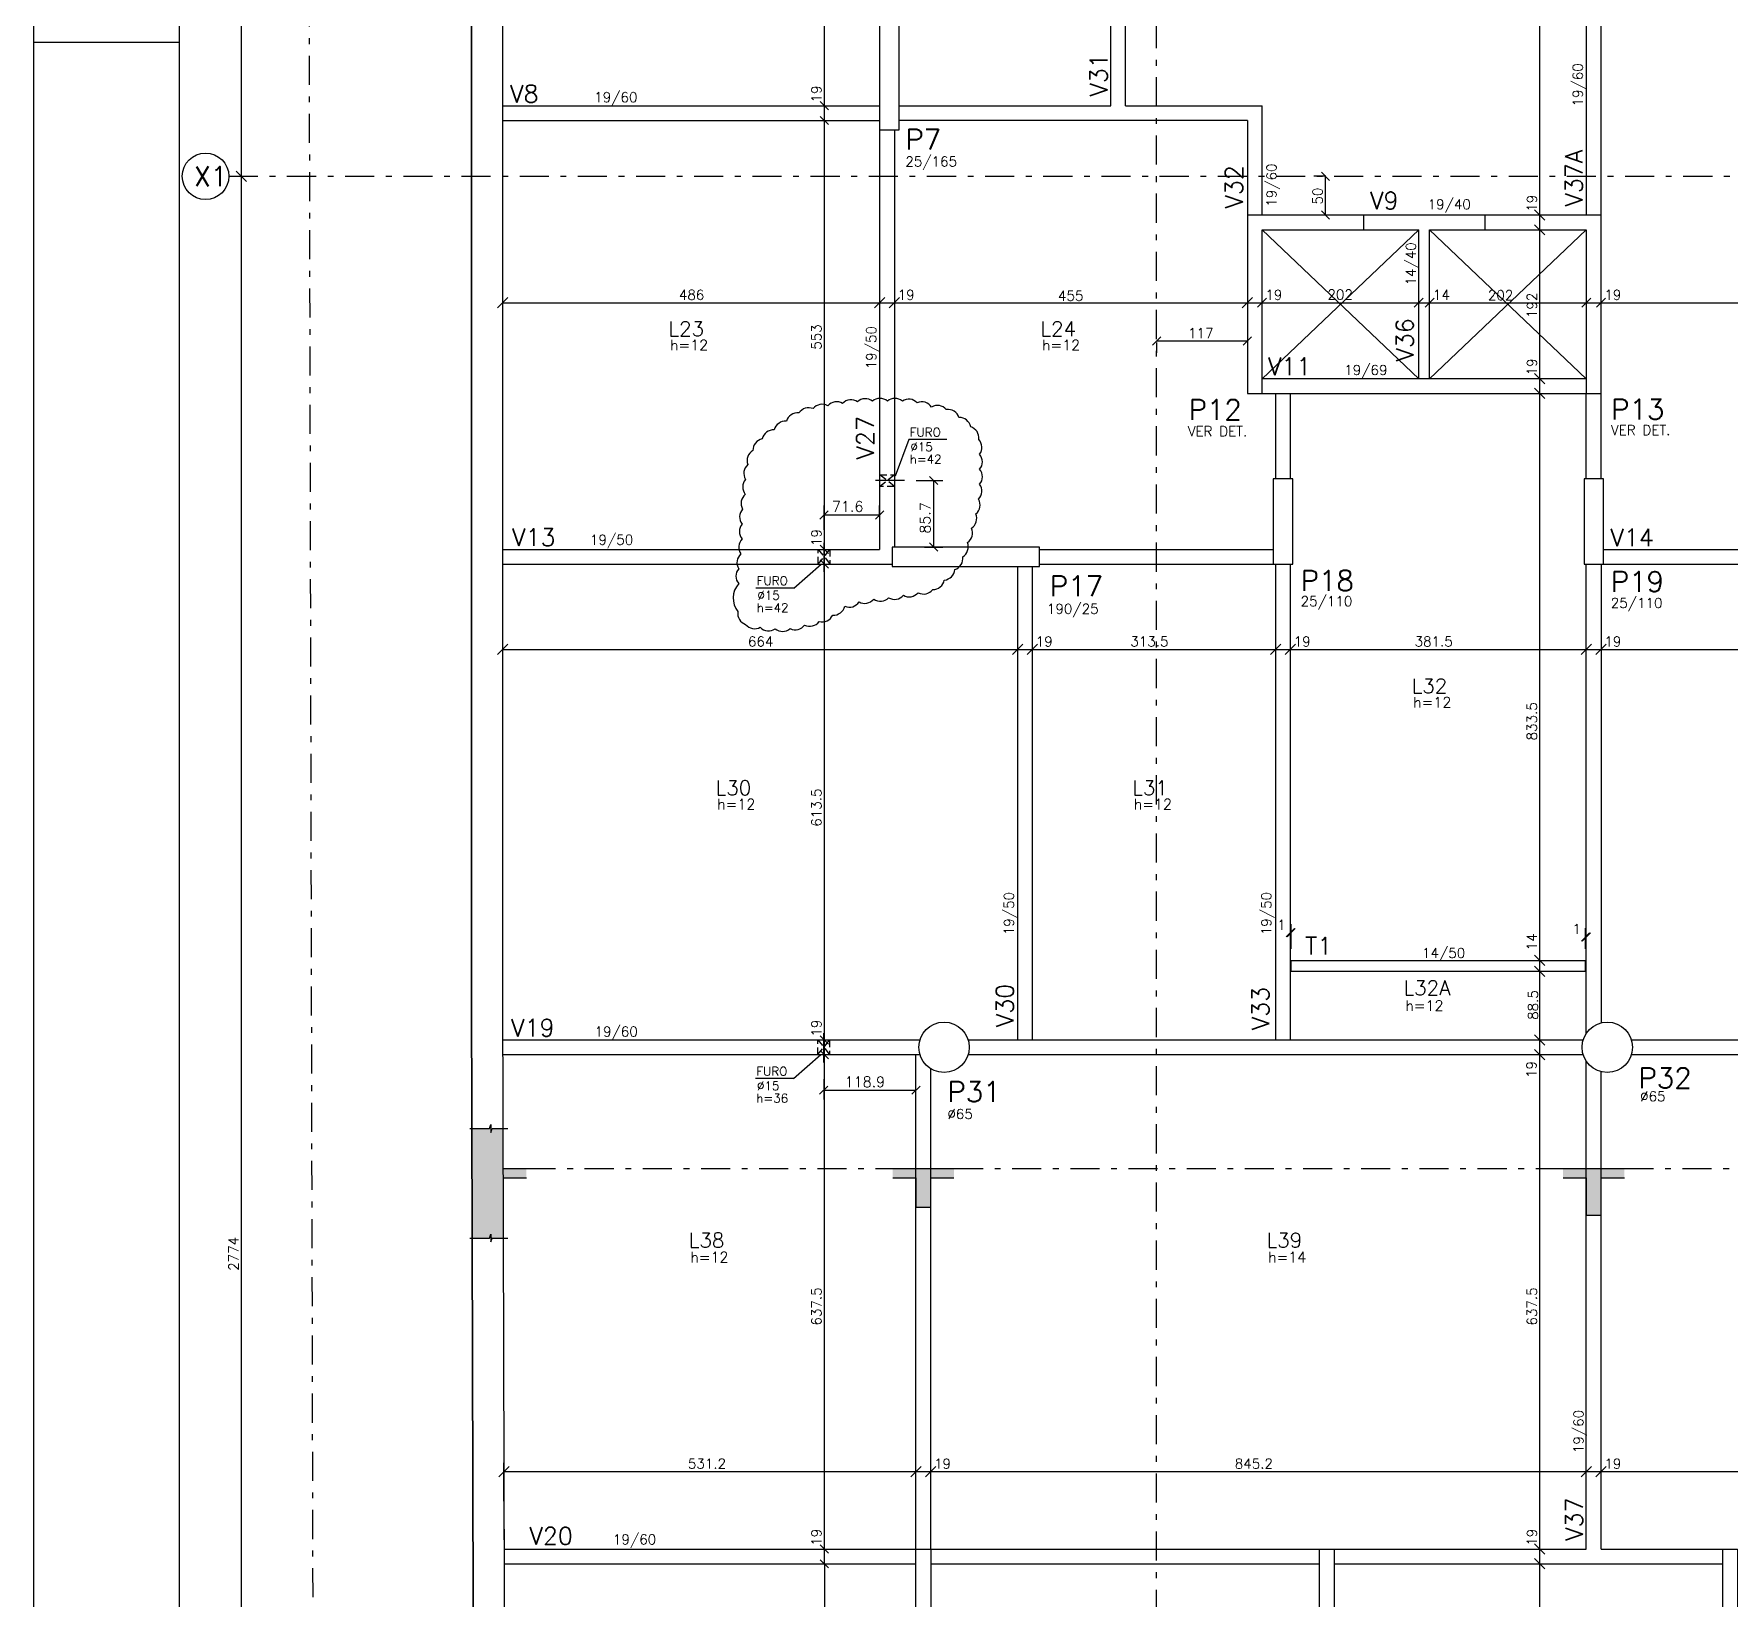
# Model space of a CAD drawing. Extents: x 0 to 7890, y 0 to 6308.
# Drawn here: x 0 to 2187, y 2447 to 4465 of the extents above; entities that cross this region are included whole.
import ezdxf

# ---------------------------------------------------------------- set-up
doc = ezdxf.new("R2010")
doc.units = 0
doc.header["$LTSCALE"] = 75
doc.header["$MEASUREMENT"] = 0
for name, pattern in [('ESTILO_TQS_0003', [1, 0.5, -0.2, 0.1, -0.2]), ('ESTILO_TQS_0004', [2, 0.5, -0.4, 0.1, -0.4, 0.1, -0.5]), ('HIDDEN2', [0.1875, 0.125, -0.0625])]:
    doc.linetypes.add(name, pattern=pattern)
doc.layers.get('0').update_dxf_attribs({"color": 3, "linetype": 'CONTINUOUS'})
for name, color, linetype in [('1', 3, 'CONTINUOUS'), ('200', 1, 'HIDDEN2'), ('204', 1, 'ESTILO_TQS_0003'), ('205', 1, 'ESTILO_TQS_0004'), ('210', 3, 'HIDDEN2'), ('212', 3, 'CONTINUOUS'), ('213', 3, 'CONTINUOUS'), ('216', 3, 'CONTINUOUS'), ('220', 5, 'CONTINUOUS'), ('221', 1, 'CONTINUOUS'), ('222', 6, 'CONTINUOUS'), ('226', 4, 'CONTINUOUS'), ('233', 6, 'CONTINUOUS'), ('238', 2, 'CONTINUOUS'), ('250', 1, 'CONTINUOUS'), ('253', 253, 'CONTINUOUS')]:
    doc.layers.add(name, color=color, linetype=linetype)
doc.styles.get("Standard").update_dxf_attribs({"font": 'ROMANS.SHX'})

msp = doc.modelspace()

# ---------------------------------------------------------------- linework, layer by layer
for p, q in [((0, 0), (0, 6307.500183)), ((0, 4455.000183), (187.5, 4455.000183))]:
    msp.add_line(p, q)
at = {"layer": '1'}
for p, q in [((1388.279911, 4372.754805), (1388.279911, 4623.85939)), ((1407.279911, 4372.754805), (1407.279911, 4623.85939)), ((604.279915, 4372.856496), (1090.279924, 4372.856496)), ((604.279915, 4353.856496), (1090.279924, 4353.856496)), ((1115.279924, 4372.856496), (1388.279911, 4372.856496)), ((1564.279911, 4353.856496), (1115.279924, 4353.856496)), ((1407.279911, 4372.856496), (1583.279911, 4372.856496)), ((1090.279924, 4341.85939), (1090.279924, 3800.854479)), ((1109.279924, 4341.856496), (1109.279924, 3803.854479)), ((1714.279911, 4212.856179), (1785.279924, 4212.856179)), ((1785.279924, 4020.856179), (1785.279924, 4212.856179)), ((1799.27993, 4020.856179), (1799.27993, 4212.856179)), ((1583.279911, 4001.856179), (1600.779911, 4001.856179)), ((604.279915, 3800.854479), (1090.279924, 3800.854479)), ((1296.279914, 3800.854479), (1597.779911, 3800.854479)), ((2023.279911, 3800.854479), (2447.279909, 3800.854479)), ((604.279915, 3781.854479), (1106.279914, 3781.854479)), ((1268.279682, 3168.356496), (1268.279682, 3778.856496)), ((1287.279682, 3168.356496), (1287.279682, 3778.856496)), ((1296.279914, 3781.854479), (1597.779911, 3781.854479)), ((1600.779911, 3781.854479), (1600.779911, 3168.356496)), ((1619.779911, 3266.856179), (1619.779911, 3781.854479)), ((2001.279911, 3266.856179), (2001.279911, 3781.854479)), ((2020.279911, 3781.854479), (2020.279911, 3190.340221)), ((2023.279911, 3781.854479), (2447.279909, 3781.854479)), ((1619.779911, 3168.356496), (1619.779911, 3266.856179)), ((1620.779911, 3270.889478), (2000.279911, 3270.889478)), ((1620.779911, 3256.889478), (1620.779911, 3270.889478)), ((2000.279911, 3256.889478), (2000.279911, 3270.889478)), ((2001.279911, 3176.943869), (2001.279911, 3279.507331)), ((1620.779911, 3256.889478), (2000.279911, 3256.889478)), ((604.428102, 3168.356496), (1142.219732, 3168.356496)), ((604.479712, 3149.356496), (1142.222099, 3149.356496)), ((1137.094674, 2511.856336), (1137.094674, 3149.356335)), ((1204.340873, 3168.356496), (1997.221274, 3168.356496)), ((1204.34149, 3149.356496), (1997.216331, 3149.356496)), ((2059.340605, 3149.356496), (2633.27991, 3149.356496)), ((2059.342445, 3168.356496), (2633.27991, 3168.356496)), ((1156.094674, 2511.856497), (1156.094674, 3131.293004)), ((2001.279911, 2511.856497), (2001.279911, 3140.770172)), ((2020.279911, 2511.856497), (2020.279911, 3127.552792)), ((606.211359, 2511.856497), (1137.094674, 2511.856497)), ((606.262969, 2492.856497), (1137.094674, 2492.856336)), ((1156.060042, 2492.856497), (1657.094674, 2492.856497)), ((1156.094674, 2511.856497), (1657.094674, 2511.856497)), ((1676.094674, 2511.856497), (2001.279911, 2511.856497)), ((1676.094674, 2492.856497), (2177.094674, 2492.856497)), ((2020.279911, 2511.856496), (2177.094674, 2511.856496))]:
    msp.add_line(p, q, dxfattribs=at)
for points in [[(2001.279924, 4643.856496), (2001.279924, 4231.859072)], [(2020.279924, 4231.859072), (2020.279924, 4643.856496)], [(1564.279911, 4353.754805), (1564.279911, 4231.856179)], [(1583.279911, 4231.856179), (1583.279911, 4372.754805)], [(1870.279911, 4231.856179), (1714.279911, 4231.856179)], [(1799.27993, 4212.856179), (1870.279911, 4212.856179)], [(2001.279911, 4020.856179), (1583.279911, 4020.856179)], [(1598.595635, 4001.856179), (2001.279911, 4001.856179)], [(1600.779911, 4001.856179), (1600.779911, 3891.856496)], [(1619.779911, 3891.856496), (1619.779911, 4001.856179)], [(2001.279911, 3891.854479), (2001.279911, 4001.856179)], [(2020.279911, 3891.854479), (2020.279911, 4001.856179)]]:
    msp.add_lwpolyline(points, dxfattribs=at)
at = {"layer": '200'}
for p, q in [((1109.279924, 3882.099407), (1090.279924, 3897.099407)), ((1090.279924, 3882.099407), (1109.279924, 3897.099407)), ((1011.159703, 3781.854479), (1026.159703, 3800.854457)), ((1011.159703, 3800.854457), (1026.159703, 3781.854479)), ((1010.679963, 3149.356496), (1025.679963, 3168.356474)), ((1010.679963, 3168.356474), (1025.679963, 3149.356496))]:
    msp.add_line(p, q, dxfattribs=at)
at = {"layer": '204'}
for p, q in [((1447.279911, 171.996996), (1447.279911, 6143.115883)), ((251.246666, 4281.856177), (5420.682931, 4281.856178)), ((634.968773, 3002.461711), (1107.094674, 3002.625002)), ((1186.094674, 3002.624841), (1971.279911, 3002.461711)), ((2050.279911, 3002.461711), (2606.27991, 3002.461711))]:
    msp.add_line(p, q, dxfattribs=at)
msp.add_lwpolyline([(363.399497, 874.831576), (351.423704, 6080.843759), (5351.370859, 6080.843763), (5365.379191, 874.831576)], dxfattribs=at)
at = {"layer": '205'}
for p, q in [((1122.269524, 3889.599407), (1075.279984, 3889.599407)), ((1018.657275, 3771.854459), (1018.657275, 3810.854478)), ((1018.177534, 3139.356476), (1018.177534, 3178.356495))]:
    msp.add_line(p, q, dxfattribs=at)
at = {"layer": '210'}
for p, q in [((1090.279924, 3897.099407), (1109.279924, 3897.099407)), ((1109.279924, 3882.099407), (1090.279924, 3882.099407)), ((1011.159703, 3781.854479), (1011.159703, 3800.854457)), ((1026.159703, 3800.854457), (1026.159703, 3781.854479)), ((1010.679963, 3149.356496), (1010.679963, 3168.356474)), ((1025.679963, 3168.356474), (1025.679963, 3149.356496))]:
    msp.add_line(p, q, dxfattribs=at)
at = {"layer": '216'}
for p, q in [((1024.272975, 4367.553195), (1013.666373, 4378.159797)), ((1024.272975, 4348.553195), (1013.666373, 4359.159797)), ((274.145969, 4275.227051), (260.887717, 4288.485303)), ((1670.318585, 4276.552877), (1659.711984, 4287.159478)), ((1670.318585, 4226.552878), (1659.711984, 4237.159479)), ((1947.909037, 4225.227052), (1934.650785, 4238.485305)), ((1947.909037, 4206.227052), (1934.650785, 4219.485305)), ((597.650789, 4112.208974), (610.909041, 4125.467226)), ((1083.650798, 4112.208974), (1096.90905, 4125.467226)), ((1102.650798, 4112.208974), (1115.90905, 4125.467226)), ((1557.650785, 4112.208974), (1570.909037, 4125.467226)), ((1577.44628, 4113.004469), (1589.113542, 4124.671731)), ((1779.44628, 4113.00445), (1791.113542, 4124.671712)), ((1793.44628, 4113.00445), (1805.113542, 4124.671712)), ((1995.44628, 4113.004469), (2007.113542, 4124.671731)), ((2014.44628, 4113.004469), (2026.113542, 4124.671731)), ((1452.583212, 4074.672311), (1441.97661, 4064.06571)), ((1569.583212, 4074.672311), (1558.97661, 4064.06571)), ((1947.909037, 4014.227052), (1934.650785, 4027.485305)), ((1947.909037, 3995.227052), (1934.650785, 4008.485305)), ((1154.549782, 3894.902708), (1165.156384, 3884.296106)), ((1013.353974, 3839.960321), (1023.960576, 3850.566923)), ((1084.976623, 3839.960321), (1095.583224, 3850.566923)), ((1024.272975, 3795.551178), (1013.666373, 3806.15778)), ((1154.549782, 3809.15778), (1165.156384, 3798.551178)), ((1024.272975, 3776.551178), (1013.666373, 3787.15778)), ((597.650789, 3665.22737), (610.909041, 3678.485622)), ((1261.650556, 3665.22737), (1274.908808, 3678.485622)), ((1280.650556, 3665.22737), (1293.908808, 3678.485622)), ((1594.150785, 3665.22737), (1607.409037, 3678.485622)), ((1613.150785, 3665.22737), (1626.409037, 3678.485622)), ((1994.650785, 3665.22737), (2007.909037, 3678.485622)), ((2013.650785, 3665.22737), (2026.909037, 3678.485622)), ((1614.47661, 3301.179758), (1625.083212, 3311.786359)), ((1615.47661, 3301.179758), (1626.083212, 3311.786359)), ((1994.97661, 3295.86207), (2005.583212, 3306.468671)), ((1995.97661, 3295.86207), (2006.583212, 3306.468671)), ((1947.909037, 3264.260352), (1934.650785, 3277.518604)), ((1947.909037, 3250.260352), (1934.650785, 3263.518604)), ((1024.272975, 3163.046735), (1013.666373, 3173.653337)), ((1947.909037, 3161.72737), (1934.650785, 3174.985622)), ((1024.272975, 3144.046735), (1013.666373, 3154.653337)), ((1947.909037, 3142.72737), (1934.650785, 3155.985622)), ((1012.874234, 3098.24489), (1023.480835, 3108.851492)), ((1131.791373, 3098.24489), (1142.397974, 3108.851492)), ((599.309798, 2605.157138), (612.568051, 2618.41539)), ((1130.465548, 2605.157138), (1143.7238, 2618.41539)), ((1149.465548, 2605.157138), (1162.7238, 2618.41539)), ((1994.650785, 2605.157138), (2007.909037, 2618.41539)), ((2013.650785, 2605.157138), (2026.909037, 2618.41539)), ((1024.272975, 2506.553197), (1013.666373, 2517.159798)), ((1947.909037, 2505.227371), (1934.650785, 2518.485623)), ((1024.272975, 2487.553197), (1013.666373, 2498.159798)), ((1013.666373, 2498.159686), (1024.272975, 2487.553084)), ((1947.909037, 2486.227371), (1934.650785, 2499.485623))]:
    msp.add_line(p, q, dxfattribs=at)
at = {"layer": '220'}
for p, q in [((604.878751, 3002.461711), (634.968773, 3002.461711)), ((1107.094674, 3002.624841), (1186.094674, 3002.624841)), ((1971.279911, 3002.461711), (2050.279911, 3002.461711)), ((604.910716, 2990.461711), (634.968773, 2990.461711))]:
    msp.add_line(p, q, dxfattribs=at)
for points in [[(564.279907, 6070.843759), (564.279916, 3222.85652), (568.938472, 1507.817693)], [(5353.619401, 1528.820614), (5208.582801, 1528.820614), (5208.613798, 839.820614), (4937.610883, 839.820614), (4937.610883, 239.820614), (4172.610883, 239.820614), (4172.610883, 1087.820586), (4037.610883, 1087.820586), (4037.610883, 1507.820586), (568.938485, 1507.820586), (564.279916, 3222.85652), (564.279913, 6070.843759), (5341.39773, 6070.843763), (5353.619474, 1528.793706)], [(4897.610883, 279.820614), (4897.610883, 879.820614), (5168.611998, 879.820614), (5168.581001, 1568.820614), (5313.511625, 1568.820614), (5301.505218, 6030.843763), (604.279913, 6030.843759), (604.279916, 3222.910846), (608.82998, 1547.820586), (4077.610883, 1547.820586), (4077.610883, 1127.820586), (4212.610883, 1127.820586), (4212.610883, 279.820614), (4321.825662, 279.820614)], [(1107.094674, 2990.624841), (1107.094674, 2990.624841), (1137.094674, 2990.624841), (1137.094674, 2952.624841), (1156.094674, 2952.624841), (1156.094674, 2990.624841), (1186.094674, 2990.624841)], [(1971.279911, 2990.461711), (1971.279911, 2990.461711), (2001.279911, 2990.461711), (2001.279911, 2942.461711), (2020.279911, 2942.461711), (2020.279911, 2990.461711), (2050.279911, 2990.461711)]]:
    msp.add_lwpolyline(points, dxfattribs=at)
at = {"layer": '221'}
for p, q in [((1583.279911, 4020.856179), (1785.279924, 4212.856179)), ((1583.279911, 4212.856179), (1785.279924, 4020.856179)), ((1799.27993, 4020.856179), (2001.279911, 4212.856179)), ((1799.27993, 4212.856179), (2001.279911, 4020.856179))]:
    msp.add_line(p, q, dxfattribs=at)
for points in [[(562.065122, 3054.165567), (587.342518, 3054.165567), (589.013429, 3059.17832), (589.013429, 3049.152814), (590.68435, 3054.165567), (610.749149, 3054.165567)], [(562.065122, 2912.888652), (587.342518, 2912.888652), (589.013429, 2917.901405), (589.013429, 2907.875899), (590.68435, 2912.888652), (610.749149, 2912.888652)]]:
    msp.add_lwpolyline(points, dxfattribs=at)
at = {"layer": '221', "color": 1, "linetype": 'Continuous'}
for centre, radius, start, end in [((998.701738, 3968.491461), 15, 66.923304, 146.923304), ((1016.251093, 3972.867101), 15, 61.077277, 141.077277), ((1034.857182, 3976.191086), 15, 59.18083, 139.18083), ((1053.360883, 3978.682789), 15, 56.157767, 136.157767), ((1071.855898, 3980.089158), 15, 52.539087, 132.539087), ((1090.665505, 3980.542498), 15, 50.22221, 130.22221), ((1109.904772, 3980.580036), 15, 50.001373, 130.001373), ((1127.809413, 3979.552103), 15, 43.426958, 123.426958), ((1144.689677, 3976.109928), 15, 33.521903, 113.521903), ((1164.772813, 3971.448738), 15, 40.344693, 120.344693), ((1178.267237, 3966.301906), 15, 17.901166, 97.901166), ((968.872888, 3951.137448), 15, 85.640722, 165.640722), ((984.379491, 3961.780681), 15, 83.288175, 163.288175), ((1192.957527, 3955.918328), 15, 11.590997, 91.590997), ((1203.108847, 3944.636625), 15, 352.371008, 72.371008), ((941.845068, 3928.6125), 15, 101.357767, 181.357767), ((953.491926, 3939.881548), 15, 86.753155, 166.753155), ((1207.070805, 3932.34598), 15, 323.363017, 43.363017), ((934.401477, 3915.296966), 15, 120.230492, 200.230492), ((1207.653285, 3913.7095), 15, 320.21736, 40.21736), ((930.205709, 3898.822489), 15, 131.19252, 211.19252), ((1207.694781, 3894.463575), 15, 320.029712, 40.029712), ((926.682873, 3860.22339), 15, 129.654826, 209.654826), ((928.731936, 3881.255671), 15, 139.21625, 219.21625), ((1207.056873, 3876.008628), 15, 316.010924, 36.010924), ((924.783077, 3842.751914), 15, 137.933595, 217.933595), ((1204.776546, 3858.234718), 15, 309.367281, 29.367281), ((924.417767, 3823.859025), 15, 139.850957, 219.850957), ((1194.925412, 3821.922607), 15, 304.884215, 24.884215), ((1200.4454, 3840.867438), 15, 302.626527, 22.626527), ((923.647774, 3803.781496), 15, 135.756497, 215.756497), ((1189.526841, 3804.174331), 15, 301.278948, 21.278948), ((921.357415, 3783.731824), 15, 131.209723, 211.209723), ((1182.491187, 3789.061768), 15, 288.792388, 8.792388), ((920.018937, 3766.317427), 15, 140, 220), ((1158.884371, 3764.057929), 15, 269.356548, 349.356548), ((1172.386418, 3776.236147), 15, 274.741427, 354.741427), ((929.478506, 3737.99658), 28.068108, 138.280105, 218.280105), ((1109.465994, 3751.39984), 15, 239.511742, 319.511742), ((1128.41338, 3754.628068), 15, 239.826507, 319.826507), ((1146.847872, 3758.232176), 15, 242.29809, 322.29809), ((922.270644, 3718.325982), 15, 171.248564, 251.248564), ((1030.707722, 3731.007767), 15, 266.31191, 346.31191), ((1051.134533, 3741.269245), 15, 247.033733, 327.033733), ((1070.973333, 3746.236442), 15, 241.079504, 321.079504), ((1091.259824, 3749.091292), 15, 234.941375, 314.941375), ((929.164927, 3713.488577), 15, 218.640244, 298.640244), ((947.078129, 3710.812202), 15, 224.364582, 304.364582), ((965.020545, 3710.058407), 15, 230.824034, 310.824034), ((981.515276, 3712.133755), 15, 243.518383, 323.518383), ((1000.205782, 3716.670611), 15, 243.769329, 323.769329), ((1016.117825, 3722.312485), 15, 255.276253, 335.276253)]:
    msp.add_arc(centre, radius, start, end, dxfattribs=at)
at = {"layer": '222'}
msp.add_line((187.5, 75), (187.5, 6232.500183), dxfattribs=at)
for points in [[(1090.279924, 4341.856496), (1115.279924, 4341.856496), (1115.279924, 4506.856496), (1090.279924, 4506.856496), (1090.279924, 4341.856496)], [(1564.279911, 4001.85646), (1564.279911, 4001.85646), (1583.279911, 4001.856179), (1583.279911, 4212.856179), (1714.279911, 4212.856179), (1714.279911, 4231.856179), (1564.279911, 4231.856179), (1564.279911, 4001.85646)], [(2001.279911, 4001.856179), (2020.279911, 4001.856179), (2020.279911, 4231.856179), (1870.279911, 4231.856179), (1870.279911, 4212.856179), (2001.279911, 4212.856179), (2001.279911, 4001.856179)], [(1597.779911, 3781.854479), (1622.779911, 3781.854479), (1622.779911, 3891.854479), (1597.779911, 3891.854479), (1597.779911, 3781.854479)], [(1998.279911, 3781.854479), (2023.279911, 3781.854479), (2023.279911, 3891.854479), (1998.279911, 3891.854479), (1998.279911, 3781.854479)], [(1296.279914, 3778.854479), (1296.279914, 3803.854479), (1106.279914, 3803.854479), (1106.279914, 3778.854479), (1296.279914, 3778.854479)], [(1137.094674, 2431.856497), (1137.094674, 2511.856497), (1156.094674, 2511.856497), (1156.094674, 2431.856497), (1137.094674, 2431.856497)], [(1657.094674, 2431.856496), (1657.094674, 2511.856496), (1676.094674, 2511.856496), (1676.094674, 2431.856496), (1657.094674, 2431.856496)], [(2177.094674, 2431.856496), (2177.094674, 2511.856496), (2196.094674, 2511.856496), (2196.094674, 2431.856496), (2177.094674, 2431.856496)]]:
    msp.add_lwpolyline(points, dxfattribs=at)
for centre in [(1173.279911, 3158.856496), (2028.279911, 3158.856496)]:
    msp.add_circle(centre, 32.5, dxfattribs=at)
at = {"layer": '238'}
msp.add_circle((221.246666, 4281.856177), 30, dxfattribs=at)
at = {"layer": '250'}
for p, q in [((267.516843, 4281.856177), (267.516843, 6070.843759)), ((1018.969674, 4372.856496), (1018.969674, 4744.856496)), ((1941.279911, 4231.856179), (1941.279911, 4744.856496)), ((1018.969674, 4353.856496), (1018.969674, 4372.856496)), ((1018.969674, 3800.856496), (1018.969674, 4353.856496)), ((604.279915, 4341.856496), (604.279915, 4166.606179)), ((267.516843, 1507.820586), (267.516843, 4281.856177)), ((1665.484168, 4281.856177), (1650.015284, 4281.856177)), ((1665.015284, 4231.856179), (1665.015284, 4281.856177)), ((1665.484168, 4231.856179), (1650.015284, 4231.856179)), ((1941.279911, 4212.856179), (1941.279911, 4231.856179)), ((1941.279911, 4020.856179), (1941.279911, 4212.856179)), ((604.279915, 4118.8381), (1090.279924, 4118.8381)), ((1090.279924, 4118.8381), (1109.279924, 4118.8381)), ((1109.279924, 4118.8381), (1564.279911, 4118.8381)), ((1564.279911, 4118.8381), (1583.279911, 4118.8381)), ((1583.279911, 4118.8381), (1785.279911, 4118.8381)), ((1785.279911, 4118.838081), (1799.279911, 4118.838081)), ((1799.279911, 4118.8381), (2001.279911, 4118.8381)), ((2001.279911, 4118.8381), (2020.279911, 4118.8381)), ((2020.279911, 4118.8381), (2453.279909, 4118.8381)), ((1564.279911, 4069.36901), (1447.279911, 4069.36901)), ((1447.279911, 4067.719259), (1447.279911, 4054.36901)), ((1564.279911, 4064.381732), (1564.279911, 4054.36901)), ((1941.279911, 4001.856179), (1941.279911, 4020.856179)), ((1941.279911, 3168.356496), (1941.279911, 4001.856179)), ((1137.269524, 3889.599407), (1171.853083, 3889.599407)), ((1159.853083, 3889.599407), (1159.853083, 3803.854479)), ((1018.657275, 3825.854478), (1018.657275, 3857.263622)), ((1090.279924, 3842.950026), (1090.279924, 3857.263622)), ((1018.657275, 3845.263622), (1090.279924, 3845.263622)), ((1018.969674, 3781.854479), (1018.969674, 3800.854479)), ((1148.14072, 3803.854479), (1171.853083, 3803.854479)), ((604.279915, 3769.854479), (604.279915, 3660.606496)), ((979.476013, 3750.914508), (1015.033919, 3781.854479)), ((1018.969674, 3168.350036), (1018.969674, 3781.856496)), ((979.476013, 3750.914508), (930.720247, 3750.914508)), ((604.279915, 3671.856496), (1268.279682, 3671.856496)), ((1268.279682, 3671.856496), (1287.279682, 3671.856496)), ((1287.279682, 3671.856496), (1600.780083, 3671.856496)), ((1600.779911, 3671.856496), (1619.779911, 3671.856496)), ((1619.780083, 3671.856496), (2001.279911, 3671.856496)), ((2001.279911, 3671.856496), (2020.279911, 3671.856496)), ((2020.279911, 3671.856496), (2453.280892, 3671.856496)), ((1619.779911, 3285.889478), (1619.779911, 3317.733058)), ((1619.779911, 3306.483058), (1620.779911, 3306.483058)), ((1620.779911, 3285.889478), (1620.779911, 3317.733058)), ((2000.279911, 3285.889478), (2000.279911, 3312.41537)), ((2001.279911, 3285.889478), (2001.279911, 3312.41537)), ((2000.279911, 3301.16537), (2001.279911, 3301.16537)), ((1941.279911, 3251.889478), (1941.279911, 3270.889478)), ((978.996272, 3118.416525), (1014.554178, 3149.356496)), ((1018.969674, 3149.350036), (1018.969674, 3168.350036)), ((1018.969674, 2511.856497), (1018.969674, 3149.350036)), ((1941.279911, 3149.356496), (1941.279911, 3168.356496)), ((1941.279911, 2511.856497), (1941.279911, 3149.356496)), ((978.996272, 3118.416525), (930.240506, 3118.416525)), ((1018.177534, 3117.919123), (1018.177534, 3091.548191)), ((1137.094674, 3108.306237), (1137.094674, 3115.548191)), ((1018.177534, 3103.548191), (1137.094674, 3103.548191)), ((606.180147, 2523.856497), (605.906897, 2623.036264)), ((605.938925, 2611.786264), (1137.094674, 2611.786264)), ((1137.094674, 2611.786264), (1156.094674, 2611.786264)), ((1156.094674, 2611.786264), (2001.279911, 2611.786264)), ((2001.279911, 2611.786264), (2020.279911, 2611.786264)), ((2020.279911, 2611.786264), (2636.27991, 2611.786264)), ((990.775115, 2492.856385), (1033.969674, 2492.856385)), ((1018.969674, 2492.856497), (1018.969674, 2511.856497)), ((1018.969674, 2492.856385), (1018.969674, 1655.859426)), ((1941.279911, 2492.856497), (1941.279911, 2511.856497)), ((1941.279911, 1547.820586), (1941.279911, 2492.856497))]:
    msp.add_line(p, q, dxfattribs=at)
msp.add_lwpolyline([(1176.715808, 3942.377578), (1127.960043, 3942.377578), (1110.470011, 3895.124148)], dxfattribs=at)
at = {"layer": '253'}
for points in [[(564.738131, 3054.165567), (565.121881, 2912.888652), (587.342518, 3054.165567)], [(565.121881, 2912.888652), (587.342518, 2912.888652), (587.342518, 3054.165567)], [(589.013429, 2917.901405), (589.013429, 3059.17832), (587.342518, 3054.165567)], [(587.342518, 2912.888652), (589.013429, 2917.901405), (587.342518, 3054.165567)], [(589.013429, 3049.152814), (589.013429, 3059.17832), (589.013429, 2917.901405)], [(590.68435, 3054.165567), (589.013429, 3049.152814), (590.68435, 2912.888652)], [(590.68435, 2912.888652), (589.013429, 3049.152814), (589.013429, 2917.901405)], [(604.910716, 2990.461711), (604.878751, 3002.461711), (590.68435, 3054.165567)], [(604.910716, 2990.461711), (590.68435, 3054.165567), (605.122032, 2912.888652)], [(605.122032, 2912.888652), (590.68435, 3054.165567), (590.68435, 2912.888652)], [(604.878751, 3002.461711), (604.741224, 3054.165567), (590.68435, 3054.165567)], [(604.910716, 2990.461711), (634.968773, 3002.461711), (604.878751, 3002.461711)], [(604.910716, 2990.461711), (634.968773, 2990.461711), (634.968773, 3002.461711)], [(1107.094674, 2990.624841), (1107.094674, 3002.624841), (1186.094674, 3002.624841)], [(1107.094674, 2990.624841), (1186.094674, 3002.624841), (1137.094674, 2990.624841)], [(1156.094674, 2990.624841), (1137.094674, 2990.624841), (1186.094674, 3002.624841)], [(1156.094674, 2990.624841), (1186.094674, 3002.624841), (1186.094674, 2990.624841)], [(1971.279911, 2990.461711), (1971.279911, 3002.461711), (2050.279911, 3002.461711)], [(1971.279911, 2990.461711), (2050.279911, 3002.461711), (2001.279911, 2990.461711)], [(2020.279911, 2990.461711), (2001.279911, 2990.461711), (2050.279911, 3002.461711)], [(2020.279911, 2990.461711), (2050.279911, 3002.461711), (2050.279911, 2990.461711)], [(1156.094674, 2990.624841), (1156.094674, 2952.624841), (1137.094674, 2952.624841)], [(1156.094674, 2990.624841), (1137.094674, 2952.624841), (1137.094674, 2990.624841)], [(2020.279911, 2990.461711), (2020.279911, 2942.461711), (2001.279911, 2942.461711)], [(2020.279911, 2990.461711), (2001.279911, 2942.461711), (2001.279911, 2990.461711)], [(589.013429, 2917.901405), (589.013429, 2907.875899), (590.68435, 2912.888652)]]:
    msp.add_solid(points, dxfattribs=at)

# ---------------------------------------------------------------- texts
for s, p in [('FURO', (1129.085097, 3946.229174)), ('%%c15', (1129.871999, 3927.425358)), ('h=42', (1129.085097, 3911.473773)), ('FURO', (931.845302, 3754.766104)), ('%%c15', (932.632203, 3735.962288)), ('h=42', (931.845302, 3720.010702)), ('FURO', (931.365561, 3122.268121)), ('%%c15', (932.152462, 3103.464305)), ('h=36', (931.365561, 3087.512719))]:
    msp.add_text(s, height=11.25).set_placement(p)
at = {"layer": '212'}
for s, p in [('19/60', (1996.670661, 4371.91222)), ('19/60', (1601.78653, 4242.649634)), ('14/40', (1781.529924, 4141.02562)), ('19/50', (1085.755635, 4033.009217)), ('19/50', (1263.27627, 3303.358281)), ('19/50', (1595.179403, 3303.358281)), ('19/60', (1997.568219, 2635.574081))]:
    msp.add_text(s, height=12.75, rotation=90, dxfattribs=at).set_placement(p)
for s, p in [('19/60', (722.304391, 4377.488524)), ('19/40', (1796.695262, 4239.385311)), ('19/69', (1689.196858, 4025.673329)), ('19/50', (716.8492, 3806.830103)), ('14/50', (1789.405169, 3274.084543)), ('19/60', (722.745159, 3172.76006)), ('19/60', (746.43829, 2517.856213))]:
    msp.add_text(s, height=12.75, dxfattribs=at).set_placement(p)
at = {"layer": '213'}
for s, p in [('25/165', (1123.365576, 4294.600928)), ('VER DET.', (1487.631821, 3946.774558)), ('VER DET.', (2033.182488, 3948.239107)), ('25/110', (1632.955041, 3727.622439)), ('25/110', (2032.802355, 3725.373019)), ('190/25', (1305.90091, 3717.797924)), ('%%c65', (2070.583683, 3089.207333)), ('%%c65', (1177.603624, 3066.466703))]:
    msp.add_text(s, height=12.75, dxfattribs=at).set_placement(p)
at = {"layer": '216'}
for s, height, p in [('19', 12.75, (1015.144674, 4377.106492)), ('50', 12.75, (1661.190284, 4245.381178)), ('19', 12.75, (1937.454911, 4236.106174)), ('192', 12.75, (1937.454911, 4099.006179)), ('553', 12.75, (1015.144674, 4058.231496)), ('19', 12.75, (1937.454911, 4025.106174)), ('85.7', 13.5, (1155.803083, 3821.076943)), ('19', 12.75, (1015.144674, 3805.104475)), ('833.5', 12.75, (1937.454911, 3554.506337)), ('613.5', 12.75, (1015.144674, 3443.228266)), ('14', 12.75, (1937.44574, 3283.762647)), ('88.5', 12.75, (1938.972004, 3194.223855)), ('19', 12.75, (1015.144674, 3172.600032)), ('19', 12.75, (1936.936942, 3119.250462)), ('2774', 12.75, (263.691843, 2870.613382)), ('637.5', 12.75, (1015.144674, 2800.003267)), ('637.5', 12.75, (1937.454911, 2800.006497)), ('19', 12.75, (1015.144674, 2516.106493)), ('19', 12.75, (1937.454911, 2516.106493))]:
    msp.add_text(s, height=height, rotation=90, dxfattribs=at).set_placement(p)
for s, height, p in [('486', 12.75, (831.429832, 4122.6631)), ('19', 12.75, (1113.52992, 4122.6631)), ('455', 12.75, (1320.201362, 4121.497844)), ('19', 12.75, (1587.529906, 4122.6631)), ('202', 12.75, (1667.498223, 4123.035564)), ('14', 12.75, (1803.529906, 4122.6631)), ('202', 12.75, (1874.384437, 4122.242935)), ('19', 12.75, (2024.529906, 4122.6631)), ('h=12', 13.5, (819.976704, 4057.489496)), ('h=12', 13.5, (1299.506776, 4057.489496)), ('117', 12.75, (1487.929911, 4073.19401)), ('71.6', 13.5, (1028.818599, 3849.313622)), ('664', 12.75, (920.429755, 3675.681496)), ('19', 12.75, (1291.529677, 3675.681496)), ('313.5', 12.75, (1413.429882, 3675.681496)), ('19', 12.75, (1624.029906, 3675.681496)), ('381.5', 12.75, (1779.929997, 3675.681496)), ('19', 12.75, (2024.529906, 3675.681496)), ('h=12', 13.5, (1778.091014, 3596.924821)), ('h=12', 13.5, (880.816834, 3465.606252)), ('h=12', 13.5, (1417.913981, 3465.606252)), ('1', 12.75, (1602.779915, 3310.308058)), ('1', 12.75, (1983.279915, 3304.99037)), ('h=12', 13.5, (1767.963767, 3205.76093)), ('118.9', 13.5, (1045.236104, 3107.598191)), ('h=12', 13.5, (846.17299, 2881.428362)), ('h=14', 13.5, (1591.015642, 2881.428362)), ('531.2', 12.75, (843.05302, 2615.611264)), ('19', 12.75, (1160.34467, 2615.611264)), ('845.2', 12.75, (1548.087292, 2615.611264)), ('19', 12.75, (2024.529906, 2615.611264))]:
    msp.add_text(s, height=height, dxfattribs=at).set_placement(p)
at = {"layer": '220'}
for s, p in [('P7', (1123.365576, 4316.468104)), ('P12', (1488.466082, 3967.713496)), ('P13', (2033.293387, 3968.364744)), ('P17', (1309.575327, 3740.364884)), ('P18', (1632.955041, 3747.489615)), ('P19', (2032.802355, 3746.240195)), ('P32', (2068.542677, 3106.176094)), ('P31', (1177.603624, 3088.333879))]:
    msp.add_text(s, height=26.25, dxfattribs=at).set_placement(p)
at = {"layer": '222'}
msp.add_text('X1', height=25, dxfattribs=at).set_placement((206.365714, 4269.356177))
at = {"layer": '226'}
for s, p in [('L23', (818.050748, 4075.816774)), ('L24', (1297.58082, 4075.816774)), ('L32', (1776.165058, 3615.252099)), ('L30', (878.890878, 3483.93353)), ('L31', (1415.988025, 3483.93353)), ('L32A', (1765.658325, 3226.096189)), ('L38', (844.247034, 2900.75564)), ('L39', (1589.089685, 2900.75564))]:
    msp.add_text(s, height=18.75, dxfattribs=at).set_placement(p)
at = {"layer": '233'}
for s, p in [('V31', (1383.819683, 4384.508585)), ('V37A', (1996.422218, 4242.787521)), ('V32', (1558.400357, 4240.253738)), ('V36', (1778.422751, 4042.879059)), ('V27', (1082.845335, 3916.765931)), ('V30', (1262.832832, 3184.817005)), ('V33', (1592.402674, 3180.728127)), ('V37', (1996.744758, 2522.31753))]:
    msp.add_text(s, height=22.5, rotation=90, dxfattribs=at).set_placement(p)
for s, p in [('V8', (613.987564, 4377.041594)), ('V9', (1722.532154, 4239.338546)), ('V11', (1590.867122, 4025.626565)), ('V13', (616.481956, 3805.192924)), ('V14', (2032.381634, 3804.949191)), ('T1', (1638.899878, 3278.268793)), ('V19', (615.318157, 3172.76006)), ('V20', (638.835376, 2517.534611))]:
    msp.add_text(s, height=22.5, dxfattribs=at).set_placement(p)

doc.saveas('drawing.dxf')
